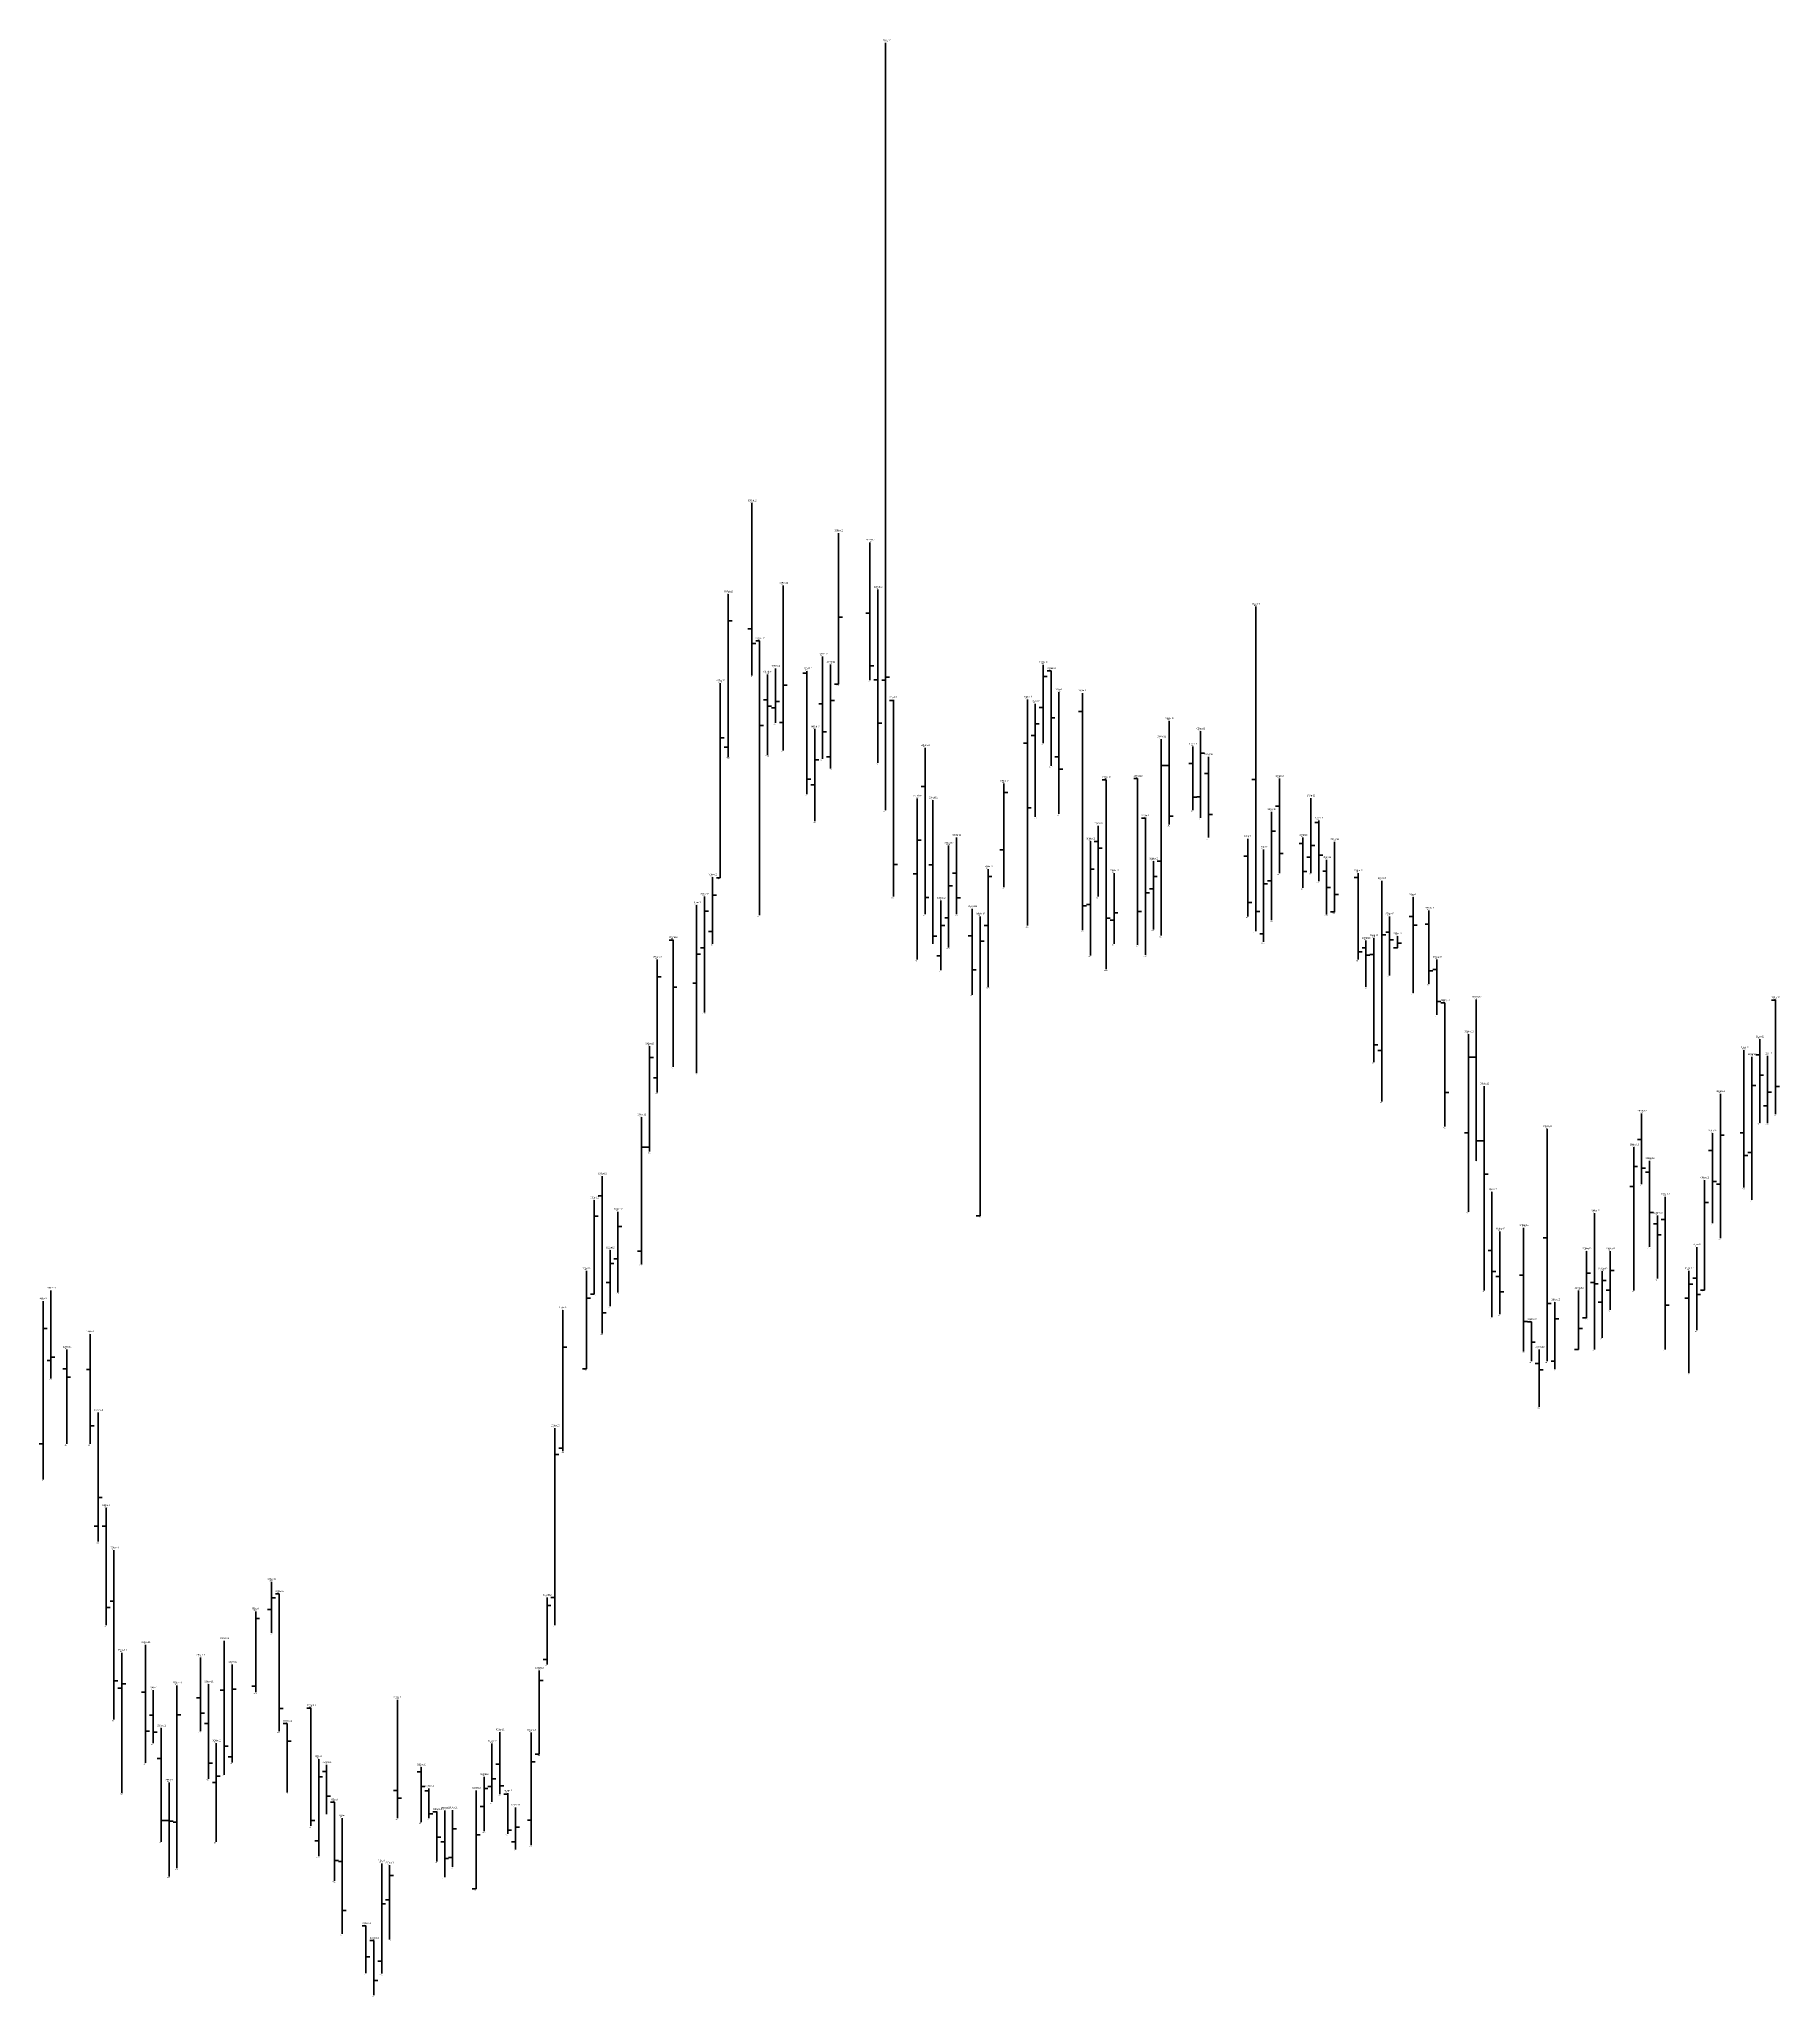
# Model space of a CAD drawing. Header units: inches. Extents: x 0 to 30000, y -20 to 2443.
# Drawn here: x 13681.5 to 13902.6, y 270.3 to 518.9 of the extents above; entities that cross this region are included whole.
import ezdxf

# ---------------------------------------------------------------- set-up
doc = ezdxf.new("R2010")
doc.units = ezdxf.units.IN
doc.header["$MEASUREMENT"] = 0
for name, color, linetype in [('DATE', 7, 'Continuous'), ('Graph', 7, 'Continuous'), ('Rate', 7, 'Continuous')]:
    doc.layers.add(name, color=color, linetype=linetype)
doc.styles.get("Standard").update_dxf_attribs({"font": 'arial.ttf'})

msp = doc.modelspace()

# ---------------------------------------------------------------- linework, layer by layer
at = {"layer": 'Graph', "color": 3, "lineweight": 35}
for p, q in [((13789, 518.425), (13789, 421)), ((13783, 456.15), (13783, 436.975)), ((13769, 448.4), (13769, 427.775)), ((13776, 449.5), (13776, 428.55)), ((13769, 445.025), (13769.5, 445.025)), ((13783, 445.475), (13783.5, 445.475)), ((13775, 438.975), (13775, 432.075)), ((13782, 439.475), (13782, 426.275)), ((13789, 437.85), (13789.5, 437.85)), ((13809, 439.45), (13809, 429.5)), ((13809, 437.975), (13809.5, 437.975)), ((13768, 437.125), (13768, 412.4)), ((13776, 436.85), (13776.5, 436.85)), ((13783, 436.975), (13782.5, 436.975)), ((13789, 437.5), (13788.5, 437.5)), ((13775, 433.975), (13774.5, 433.975)), ((13775, 434.8), (13775.5, 434.8)), ((13782, 434.925), (13782.5, 434.925)), ((13808, 434.5), (13808, 420.125)), ((13809, 434), (13808.5, 434)), ((13768, 430.15), (13768.5, 430.15)), ((13776, 432.125), (13775.5, 432.125)), ((13780, 431.25), (13780, 419.575)), ((13808, 430.475), (13807.5, 430.475)), ((13808, 431.95), (13808.5, 431.95)), ((13829, 431), (13829, 420)), ((13769, 429), (13768.5, 429)), ((13782, 427.775), (13781.5, 427.775)), ((13824, 430), (13824, 405.05)), ((13829, 428.225), (13829.5, 428.225)), ((13780, 427.375), (13780.5, 427.375)), ((13824, 426.65), (13824.5, 426.65)), ((13780, 424.2), (13779.5, 424.2)), ((13804, 424.35), (13804, 411.2)), ((13804, 423.225), (13804.5, 423.225)), ((13829, 422.675), (13828.5, 422.675)), ((13793, 422.475), (13793, 402)), ((13838, 420.775), (13838, 407.025)), ((13843, 422.5), (13843, 413)), ((13838, 418.325), (13838.5, 418.325)), ((13793, 417.175), (13793.5, 417.175)), ((13797, 416.475), (13797, 403.55)), ((13804, 415.95), (13803.5, 415.95)), ((13815, 417.05), (13815, 402.525)), ((13837, 416), (13837, 404.25)), ((13843, 416.5), (13843.5, 416.5)), ((13846, 416.95), (13846, 408.05)), ((13793, 412.9), (13792.5, 412.9)), ((13802, 413.5), (13802, 398.525)), ((13815, 413.475), (13815.5, 413.475)), ((13818, 413), (13818, 404)), ((13823, 414.5), (13823, 405.85)), ((13824, 414.5), (13823.5, 414.5)), ((13843, 415.025), (13842.5, 415.025)), ((13767, 412.475), (13767, 404)), ((13767, 410.175), (13767.5, 410.175)), ((13768, 412.4), (13767.5, 412.4)), ((13797, 411.375), (13797.5, 411.375)), ((13802, 412.575), (13802.5, 412.575)), ((13823, 411), (13822.5, 411)), ((13823, 412.55), (13823.5, 412.55)), ((13837, 411.625), (13837.5, 411.625)), ((13838, 412.025), (13837.5, 412.025)), ((13846, 410.275), (13846.5, 410.275)), ((13852, 412), (13852, 384)), ((13765, 408.925), (13765, 387.6)), ((13766, 410), (13766, 395.3)), ((13766, 408.15), (13766.5, 408.15)), ((13796, 409.5), (13796, 400.675)), ((13815, 409), (13814.5, 409)), ((13818, 407.95), (13818.5, 407.95)), ((13846, 408.075), (13845.5, 408.075)), ((13767, 405.575), (13766.5, 405.575)), ((13796, 406.325), (13796.5, 406.325)), ((13797, 407.325), (13796.5, 407.325)), ((13801, 407.5), (13801, 369.475)), ((13802, 406.325), (13801.5, 406.325)), ((13818, 407), (13817.5, 407)), ((13837, 405.275), (13836.5, 405.275)), ((13766, 403.5), (13765.5, 403.5)), ((13801, 404.35), (13801.5, 404.35)), ((13852, 405.15), (13852.5, 405.15)), ((13854, 403.5), (13853.5, 403.5)), ((13854, 405), (13854, 403.5)), ((13854, 404.1), (13854.5, 404.1)), ((13760, 402), (13760, 385.15)), ((13765, 402.7), (13765.5, 402.7)), ((13796, 402.475), (13795.5, 402.475)), ((13760, 399.8), (13760.5, 399.8)), ((13765, 399), (13764.5, 399)), ((13759, 391), (13759, 377.625)), ((13852, 390.475), (13851.5, 390.475)), ((13863, 392.525), (13863, 370)), ((13759, 389.575), (13759.5, 389.575)), ((13863, 389.625), (13863.5, 389.625)), ((13899, 389.65), (13899, 371.5)), ((13901, 389.8), (13901, 381.25)), ((13760, 387), (13759.5, 387)), ((13899, 386.025), (13899.5, 386.025)), ((13895, 384.95), (13895, 366.625)), ((13901, 383.425), (13900.5, 383.425)), ((13901, 385.175), (13901.5, 385.175)), ((13758, 382), (13758, 363.35)), ((13758, 378.2), (13758.5, 378.2)), ((13759, 378.2), (13758.5, 378.2)), ((13863, 380), (13862.5, 380)), ((13884, 378.175), (13884, 360)), ((13895, 379.725), (13895.5, 379.725)), ((13884, 375.75), (13884.5, 375.75)), ((13899, 377.525), (13898.5, 377.525)), ((13884, 373.175), (13883.5, 373.175)), ((13893, 374), (13893, 360.05)), ((13895, 373.475), (13894.5, 373.475)), ((13752, 371.45), (13752, 359.525)), ((13893, 371.15), (13893.5, 371.15)), ((13752, 369.45), (13752.5, 369.45)), ((13755, 370), (13755, 359.75)), ((13755, 368.125), (13755.5, 368.125)), ((13801, 369.475), (13800.5, 369.475)), ((13754, 365.1), (13754, 358)), ((13754, 363.4), (13754.5, 363.4)), ((13755, 364), (13754.5, 364)), ((13758, 365), (13757.5, 365)), ((13878, 365), (13878, 356.525)), ((13881, 365), (13881, 357.55)), ((13751, 362.5), (13751, 350.05)), ((13754, 361), (13753.5, 361)), ((13878, 362.2), (13878.5, 362.2)), ((13880, 362.425), (13880, 354)), ((13880, 361.25), (13880.5, 361.25)), ((13881, 362.55), (13881.5, 362.55)), ((13891, 362.5), (13891, 349.5)), ((13891, 360.8), (13891.5, 360.8)), ((13682, 358.65), (13682, 336)), ((13683, 360), (13683, 348.825)), ((13751, 359.025), (13751.5, 359.025)), ((13752, 359.525), (13751.5, 359.525)), ((13874, 358.5), (13874, 350)), ((13877, 359.975), (13877, 352.5)), ((13880, 358.5), (13879.5, 358.5)), ((13881, 360.025), (13880.5, 360.025)), ((13891, 359.025), (13890.5, 359.025)), ((13893, 360.05), (13892.5, 360.05)), ((13748, 357.5), (13748, 339.575)), ((13874, 356.4), (13874.5, 356.4)), ((13878, 356.525), (13877.5, 356.525)), ((13682, 355.15), (13682.5, 355.15)), ((13877, 355.15), (13877.5, 355.15)), ((13683, 351.1), (13682.5, 351.1)), ((13683, 351.525), (13683.5, 351.525)), ((13748, 352.8), (13748.5, 352.8)), ((13874, 351), (13873.5, 351)), ((13877, 352.5), (13876.5, 352.5)), ((13751, 350.05), (13750.5, 350.05)), ((13689, 344.5), (13689, 328.1)), ((13747, 342.5), (13747, 317.5)), ((13682, 340.5), (13681.5, 340.5)), ((13747, 339.15), (13747.5, 339.15)), ((13748, 339.95), (13747.5, 339.95)), ((13689, 333.7), (13689.5, 333.7)), ((13689, 330.05), (13688.5, 330.05)), ((13711, 322.975), (13711, 316.525)), ((13711, 320.975), (13711.5, 320.975)), ((13746, 321), (13746, 312.5)), ((13747, 321), (13746.5, 321)), ((13709, 319.25), (13709, 308.975)), ((13709, 318.325), (13709.5, 318.325)), ((13711, 319.475), (13710.5, 319.475)), ((13746, 319.975), (13746.5, 319.975)), ((13692, 314), (13692, 296.225)), ((13706, 312.5), (13706, 300.05)), ((13745, 311.725), (13745, 301.1)), ((13746, 313.125), (13745.5, 313.125)), ((13692, 309.475), (13691.5, 309.475)), ((13692, 310.05), (13692.5, 310.05)), ((13699, 309.85), (13699, 286.625)), ((13706, 309.375), (13706.5, 309.375)), ((13709, 309.75), (13708.5, 309.75)), ((13745, 310.475), (13745.5, 310.475)), ((13699, 306.1), (13699.5, 306.1)), ((13744, 303.85), (13744, 289.55)), ((13704, 302.5), (13704, 290)), ((13739, 302.45), (13739, 295.05)), ((13745, 301.1), (13744.5, 301.1)), ((13704, 298.325), (13704.5, 298.325)), ((13706, 300.775), (13705.5, 300.775)), ((13717, 300.5), (13717, 288.175)), ((13744, 300.15), (13744.5, 300.15)), ((13704, 297.5), (13703.5, 297.5)), ((13717, 298.25), (13717.5, 298.25)), ((13737, 296.5), (13737, 284)), ((13738, 298.225), (13738, 291.325)), ((13738, 296.75), (13738.5, 296.75)), ((13739, 297), (13738.5, 297)), ((13739, 298), (13739.5, 298)), ((13734, 294), (13734, 286.8)), ((13738, 294.475), (13737.5, 294.475)), ((13742, 294.35), (13742, 289)), ((13699, 292.5), (13698.5, 292.5)), ((13734, 291.65), (13734.5, 291.65)), ((13737, 290.85), (13737.5, 290.85)), ((13742, 291.825), (13742.5, 291.825)), ((13744, 292.75), (13743.5, 292.75)), ((13717, 290.1), (13716.5, 290.1)), ((13742, 290), (13741.5, 290)), ((13725, 287.25), (13725, 273.25)), ((13726, 287), (13726, 277.575)), ((13734, 288), (13733.5, 288)), ((13726, 285.7), (13726.5, 285.7)), ((13737, 284), (13736.5, 284)), ((13725, 282.125), (13725.5, 282.125)), ((13726, 282.6), (13725.5, 282.6)), ((13725, 274.825), (13724.5, 274.825))]:
    msp.add_line(p, q, dxfattribs=at)
at = {"layer": 'Graph', "color": 1, "lineweight": 35}
for p, q in [((13772, 459.95), (13772, 438.075)), ((13787, 454.975), (13787, 437.5)), ((13788, 449), (13788, 427)), ((13787, 446), (13786.5, 446)), ((13836, 446.825), (13836, 405.625)), ((13772, 444), (13771.5, 444)), ((13773, 442.5), (13772.5, 442.5)), ((13773, 442.5), (13773, 407.65)), ((13772, 442.15), (13772.5, 442.15)), ((13781, 440.5), (13781, 427.5)), ((13774, 438.225), (13774, 428.025)), ((13779, 438.375), (13778.5, 438.375)), ((13779, 438.65), (13779, 423)), ((13787, 439.3), (13787.5, 439.3)), ((13788, 437.525), (13787.5, 437.525)), ((13810, 438.675), (13809.5, 438.675)), ((13810, 438.675), (13810, 426.625)), ((13807, 435.05), (13807, 406.325)), ((13811, 435.975), (13811, 420.5)), ((13814, 435.85), (13814, 405.75)), ((13774, 434.975), (13773.5, 434.975)), ((13774, 434.2), (13774.5, 434.2)), ((13781, 434.475), (13780.5, 434.475)), ((13790, 434.9), (13789.5, 434.9)), ((13790, 435), (13790, 410)), ((13810, 432.7), (13810.5, 432.7)), ((13814, 433.5), (13813.5, 433.5)), ((13773, 431.725), (13773.5, 431.725)), ((13781, 430.95), (13781.5, 430.95)), ((13788, 432.025), (13788.5, 432.025)), ((13825, 432.3), (13825, 419.15)), ((13794, 428.9), (13794, 407.775)), ((13807, 429.475), (13806.5, 429.475)), ((13811, 427.75), (13810.5, 427.75)), ((13828, 429.075), (13828, 421)), ((13830, 427.75), (13830, 417.5)), ((13811, 426.175), (13811.5, 426.175)), ((13825, 426.65), (13824.5, 426.65)), ((13828, 426.925), (13827.5, 426.925)), ((13830, 425.625), (13829.5, 425.625)), ((13779, 424.9), (13779.5, 424.9)), ((13794, 424), (13793.5, 424)), ((13817, 424.85), (13816.5, 424.85)), ((13817, 424.85), (13817, 400.775)), ((13821, 425), (13820.5, 425)), ((13821, 425), (13821, 403.875)), ((13828, 422.625), (13828.5, 422.625)), ((13836, 424.875), (13835.5, 424.875)), ((13839, 425), (13839, 413)), ((13795, 422.25), (13795, 404)), ((13807, 421.3), (13807.5, 421.3)), ((13825, 420.225), (13825.5, 420.225)), ((13830, 420.45), (13830.5, 420.45)), ((13839, 421.5), (13838.5, 421.5)), ((13816, 419), (13816, 410)), ((13822, 419.975), (13821.5, 419.975)), ((13822, 419.975), (13822, 402.6)), ((13844, 419.425), (13843.5, 419.425)), ((13844, 419.675), (13844, 411.975)), ((13798, 417.5), (13798, 407.775)), ((13816, 417), (13815.5, 417)), ((13816, 416.15), (13816.5, 416.15)), ((13835, 417.35), (13835, 407.5)), ((13839, 415.5), (13839.5, 415.5)), ((13842, 416.75), (13841.5, 416.75)), ((13842, 417.5), (13842, 411.125)), ((13844, 415.25), (13844.5, 415.25)), ((13790, 414.1), (13790.5, 414.1)), ((13795, 414.05), (13794.5, 414.05)), ((13798, 412.975), (13797.5, 412.975)), ((13835, 415.125), (13834.5, 415.125)), ((13842, 413.175), (13842.5, 413.175)), ((13845, 413.25), (13844.5, 413.25)), ((13845, 414.675), (13845, 407.75)), ((13849, 413), (13849, 402)), ((13822, 410.5), (13822.5, 410.5)), ((13845, 411.15), (13845.5, 411.15)), ((13849, 412.45), (13848.5, 412.45)), ((13794, 409.9), (13794.5, 409.9)), ((13798, 409.85), (13798.5, 409.85)), ((13800, 408.45), (13800, 397.55)), ((13814, 408.85), (13814.5, 408.85)), ((13821, 408.1), (13821.5, 408.1)), ((13835, 409.25), (13835.5, 409.25)), ((13836, 408.125), (13836.5, 408.125)), ((13856, 409.95), (13856, 397.8)), ((13858, 408.25), (13858, 398.95)), ((13817, 407.25), (13817.5, 407.25)), ((13853, 405.5), (13852.5, 405.5)), ((13853, 407.5), (13853, 400)), ((13856, 407.475), (13855.5, 407.475)), ((13856, 406.4), (13856.5, 406.4)), ((13858, 406.525), (13857.5, 406.525)), ((13762, 404.475), (13761.5, 404.475)), ((13762, 404.5), (13762, 388.4)), ((13795, 405), (13795.5, 405)), ((13800, 405.025), (13799.5, 405.025)), ((13849, 402.975), (13849.5, 402.975)), ((13850, 403.5), (13849.5, 403.5)), ((13850, 404.425), (13850, 398.55)), ((13851, 404.75), (13851, 389)), ((13853, 404.5), (13853.5, 404.5)), ((13800, 400.725), (13800.5, 400.725)), ((13850, 402.55), (13850.5, 402.55)), ((13851, 402.65), (13850.5, 402.65)), ((13858, 400.6), (13858.5, 400.6)), ((13859, 400.75), (13858.5, 400.75)), ((13859, 402), (13859, 395)), ((13762, 398.525), (13762.5, 398.525)), ((13859, 396.675), (13859.5, 396.675)), ((13860, 396.5), (13859.5, 396.5)), ((13860, 396.5), (13860, 380.8)), ((13864, 396.95), (13864, 376.45)), ((13902, 396.875), (13901.5, 396.875)), ((13902, 396.875), (13902, 382.375)), ((13851, 391.175), (13851.5, 391.175)), ((13898, 390.525), (13898, 373.05)), ((13900, 391.9), (13900, 381.3)), ((13864, 389.625), (13863.5, 389.625)), ((13900, 389.9), (13899.5, 389.9)), ((13865, 385.925), (13865, 360)), ((13900, 387.35), (13900.5, 387.35)), ((13902, 385.875), (13902.5, 385.875)), ((13860, 385.15), (13860.5, 385.15)), ((13873, 380.5), (13873, 351)), ((13885, 382.475), (13885, 373.5)), ((13864, 379), (13864.5, 379)), ((13865, 379), (13864.5, 379)), ((13885, 379.175), (13884.5, 379.175)), ((13894, 379.975), (13894, 368.55)), ((13898, 380), (13897.5, 380)), ((13885, 375.525), (13885.5, 375.525)), ((13886, 376.45), (13886, 365.525)), ((13894, 377.75), (13893.5, 377.75)), ((13898, 377.15), (13898.5, 377.15)), ((13753, 374.5), (13753, 354.55)), ((13865, 374.75), (13865.5, 374.75)), ((13886, 375), (13885.5, 375)), ((13894, 373.85), (13894.5, 373.85)), ((13753, 372), (13752.5, 372)), ((13866, 372.5), (13866, 356.6)), ((13888, 371.9), (13888, 352.5)), ((13870, 367.95), (13870, 352.25)), ((13879, 369.825), (13879, 352.5)), ((13886, 369.9), (13886.5, 369.9)), ((13887, 368.45), (13886.5, 368.45)), ((13887, 369.5), (13887, 361.5)), ((13888, 369), (13887.5, 369)), ((13867, 367.5), (13867, 357)), ((13873, 366.675), (13872.5, 366.675)), ((13887, 367.075), (13887.5, 367.075)), ((13892, 365.5), (13892, 354.95)), ((13866, 365.05), (13865.5, 365.05)), ((13866, 362.4), (13866.5, 362.4)), ((13867, 361.75), (13866.5, 361.75)), ((13870, 361.95), (13869.5, 361.95)), ((13879, 361), (13878.5, 361)), ((13879, 360.825), (13879.5, 360.825)), ((13892, 361.55), (13891.5, 361.55)), ((13867, 359.825), (13867.5, 359.825)), ((13873, 358.35), (13873.5, 358.35)), ((13888, 358.125), (13888.5, 358.125)), ((13892, 359.5), (13892.5, 359.5)), ((13753, 357.15), (13753.5, 357.15)), ((13870, 356.05), (13870.5, 356.05)), ((13871, 356), (13870.5, 356)), ((13871, 356), (13871, 351)), ((13688, 354.45), (13688, 340.5)), ((13871, 353.45), (13871.5, 353.45)), ((13685, 352.5), (13685, 340.5)), ((13872, 350.725), (13871.5, 350.725)), ((13872, 352.5), (13872, 345.2)), ((13685, 350.025), (13684.5, 350.025)), ((13685, 349), (13685.5, 349)), ((13688, 349.975), (13687.5, 349.975)), ((13872, 349.9), (13872.5, 349.9)), ((13688, 342.825), (13688.5, 342.825)), ((13690, 332.375), (13690, 317.5)), ((13690, 330.05), (13689.5, 330.05)), ((13691, 327), (13691, 305.5)), ((13712, 321.475), (13711.5, 321.475)), ((13712, 321.475), (13712, 304.05)), ((13690, 319.725), (13690.5, 319.725)), ((13691, 320.55), (13690.5, 320.55)), ((13695, 315), (13695, 300)), ((13702, 313.4), (13702, 304.05)), ((13705, 315.5), (13705, 298.5)), ((13691, 310.425), (13691.5, 310.425)), ((13695, 309), (13694.5, 309)), ((13696, 309.25), (13696, 302.5)), ((13702, 308.25), (13701.5, 308.25)), ((13703, 310), (13703, 298)), ((13705, 309.25), (13704.5, 309.25)), ((13696, 306.075), (13695.5, 306.075)), ((13702, 306.3), (13702.5, 306.3)), ((13712, 306.925), (13712.5, 306.925)), ((13716, 306.975), (13715.5, 306.975)), ((13716, 306.975), (13716, 292)), ((13727, 308.025), (13727, 293)), ((13695, 304.05), (13695.5, 304.05)), ((13696, 303.925), (13696.5, 303.925)), ((13697, 304.4), (13697, 290)), ((13703, 305), (13702.5, 305)), ((13713, 305), (13712.5, 305)), ((13713, 305), (13713, 296.25)), ((13740, 303.9), (13740, 296.025)), ((13705, 302.15), (13705.5, 302.15)), ((13713, 302.775), (13713.5, 302.775)), ((13697, 300.55), (13696.5, 300.55)), ((13703, 299.95), (13703.5, 299.95)), ((13718, 298.9), (13717.5, 298.9)), ((13718, 299.75), (13718, 293.5)), ((13730, 298.85), (13729.5, 298.85)), ((13730, 299.45), (13730, 292.5)), ((13740, 299.825), (13739.5, 299.825)), ((13698, 297.525), (13698, 285.6)), ((13727, 296.5), (13726.5, 296.5)), ((13730, 297), (13730.5, 297)), ((13731, 296.475), (13730.5, 296.475)), ((13731, 296.75), (13731, 293)), ((13740, 297.1), (13740.5, 297.1)), ((13741, 296.05), (13740.5, 296.05)), ((13741, 296.175), (13741, 291)), ((13718, 295.775), (13718.5, 295.775)), ((13719, 295), (13718.5, 295)), ((13719, 295), (13719, 285.05)), ((13727, 295.525), (13727.5, 295.525)), ((13731, 293.525), (13731.5, 293.525)), ((13732, 293.775), (13731.5, 293.775)), ((13732, 293.775), (13732, 287.5)), ((13733, 293.95), (13733, 285.5)), ((13697, 292.675), (13697.5, 292.675)), ((13698, 292.675), (13697.5, 292.675)), ((13698, 292.6), (13698.5, 292.6)), ((13716, 292.7), (13716.5, 292.7)), ((13720, 293), (13720, 278.3)), ((13741, 291.475), (13741.5, 291.475)), ((13732, 290.575), (13732.5, 290.575)), ((13733, 289.975), (13732.5, 289.975)), ((13719, 287.6), (13719.5, 287.6)), ((13720, 287.5), (13719.5, 287.5)), ((13733, 287.85), (13733.5, 287.85)), ((13720, 281.275), (13720.5, 281.275)), ((13723, 279.3), (13722.5, 279.3)), ((13723, 279.3), (13723, 273.3)), ((13724, 277.45), (13723.5, 277.45)), ((13724, 277.45), (13724, 270.5)), ((13723, 275.4), (13723.5, 275.4)), ((13724, 272.375), (13724.5, 272.375))]:
    msp.add_line(p, q, dxfattribs=at)

# ---------------------------------------------------------------- texts
at = {"layer": 'DATE'}
for s, p in [('23Feb12', (13788.5, 518.675)), ('06Feb12', (13771.5, 460.2)), ('17Feb12', (13782.5, 456.4)), ('21Feb12', (13786.5, 455.225)), ('10Feb12', (13775.5, 449.75)), ('03Feb12', (13768.5, 448.65)), ('22Feb12', (13787.5, 449.25)), ('10Apr12', (13835.5, 447.075)), ('07Feb12', (13772.5, 442.75)), ('15Feb12', (13780.5, 440.75)), ('02Feb12', (13767.5, 437.375)), ('08Feb12', (13773.5, 438.475)), ('09Feb12', (13774.5, 439.225)), ('13Feb12', (13778.5, 438.9)), ('16Feb12', (13781.5, 439.725)), ('14Mar12', (13808.5, 439.7)), ('15Mar12', (13809.5, 438.925)), ('24Feb12', (13789.5, 435.25)), ('12Mar12', (13806.5, 435.3)), ('16Mar12', (13810.5, 436.225)), ('19Mar12', (13813.5, 436.1)), ('13Mar12', (13807.5, 434.75)), ('30Mar12', (13824.5, 432.55)), ('14Feb12', (13779.5, 431.5)), ('29Mar12', (13823.5, 430.25)), ('03Apr12', (13828.5, 431.25)), ('28Feb12', (13793.5, 429.15)), ('02Apr12', (13827.5, 429.325)), ('04Apr12', (13829.5, 428)), ('22Mar12', (13816.5, 425.1)), ('26Mar12', (13820.5, 425.25)), ('13Apr12', (13838.5, 425.25)), ('27Feb12', (13792.5, 422.725)), ('29Feb12', (13794.5, 422.5)), ('09Mar12', (13803.5, 424.6)), ('17Apr12', (13842.5, 422.75)), ('27Mar12', (13821.5, 420.225)), ('12Apr12', (13837.5, 421.025)), ('18Apr12', (13843.5, 419.925)), ('03Mar12', (13797.5, 417.75)), ('21Mar12', (13815.5, 419.25)), ('09Apr12', (13834.5, 417.6)), ('16Apr12', (13841.5, 417.75)), ('02Mar12', (13796.5, 416.725)), ('20Mar12', (13814.5, 417.3)), ('11Apr12', (13836.5, 416.25)), ('20Apr12', (13845.5, 417.2)), ('01Feb12', (13766.5, 412.725)), ('07Mar12', (13801.5, 413.75)), ('23Mar12', (13817.5, 413.25)), ('28Mar12', (13822.5, 414.75)), ('19Apr12', (13844.5, 414.925)), ('23Apr12', (13848.5, 413.25)), ('31Jan12', (13765.5, 410.25)), ('26Apr12', (13851.5, 412.25)), ('30Apr12', (13855.5, 410.2)), ('30Jan12', (13764.5, 409.175)), ('01Mar12', (13795.5, 409.75)), ('05Mar12', (13799.5, 408.7)), ('06Mar12', (13800.5, 407.75)), ('27Apr12', (13852.5, 407.75)), ('02May12', (13857.5, 408.5)), ('25Apr12', (13850.5, 405)), ('28Apr12', (13853.5, 405.25)), ('27Jan12', (13761.5, 404.75)), ('24Apr12', (13849.5, 404.675)), ('25Jan12', (13759.5, 402.25)), ('03May12', (13858.5, 402.25)), ('04May12', (13859.5, 396.75)), ('08May12', (13863.5, 397.2)), ('15Jun12', (13901.5, 397.125)), ('07May12', (13862.5, 392.775)), ('24Jan12', (13758.5, 391.25)), ('11Jun12', (13897.5, 390.775)), ('13Jun12', (13899.5, 392.15)), ('12Jun12', (13898.5, 389.9)), ('14Jun12', (13900.5, 390.05)), ('09May12', (13864.5, 386.175)), ('08Jun12', (13894.5, 385.2)), ('29May12', (13884.5, 382.725)), ('23Jan12', (13757.5, 382.25)), ('17May12', (13872.5, 380.75)), ('07Jun12', (13893.5, 380.225)), ('28May12', (13883.5, 378.425)), ('30May12', (13885.5, 376.7)), ('18Jan12', (13752.5, 374.75)), ('10May12', (13865.5, 372.75)), ('06Jun12', (13892.5, 374.25)), ('17Jan12', (13751.5, 371.7)), ('20Jan12', (13754.5, 370.25)), ('01Jun12', (13887.5, 372.15)), ('11May12', (13866.5, 367.75)), ('14May12', (13869.5, 368.2)), ('23May12', (13878.5, 370.075)), ('31May12', (13886.5, 369.75)), ('19Jan12', (13753.5, 365.35)), ('22May12', (13877.5, 365.25)), ('25May12', (13880.5, 365.25)), ('05Jun12', (13891.5, 365.75)), ('16Jan12', (13750.5, 362.75)), ('04Jun12', (13890.5, 362.75)), ('09Nov11', (13682.5, 360.25)), ('24May12', (13879.5, 362.675)), ('08Nov11', (13681.5, 358.9)), ('18May12', (13873.5, 358.75)), ('21May12', (13876.5, 360.225)), ('13Jan12', (13747.5, 357.75)), ('15May12', (13870.5, 356.25)), ('14Nov11', (13687.5, 354.7)), ('11Nov11', (13684.5, 352.75)), ('16May12', (13871.5, 352.75)), ('15Nov11', (13688.5, 344.75)), ('12Jan12', (13746.5, 342.75)), ('16Nov11', (13689.5, 332.625)), ('17Nov11', (13690.5, 327.25)), ('07Dec11', (13710.5, 323.225)), ('08Dec11', (13711.5, 321.725)), ('11Jan12', (13745.5, 321.25)), ('05Dec11', (13708.5, 319.5)), ('01Dec11', (13704.5, 315.75)), ('18Nov11', (13691.5, 314.25)), ('21Nov11', (13694.5, 315.25)), ('28Nov11', (13701.5, 313.65)), ('02Dec11', (13705.5, 312.75)), ('10Jan12', (13744.5, 311.975)), ('22Nov11', (13695.5, 309.5)), ('25Nov11', (13698.5, 310.1)), ('29Nov11', (13702.5, 310.25)), ('23Dec11', (13726.5, 308.275)), ('12Dec11', (13715.5, 307.225)), ('23Nov11', (13696.5, 304.65)), ('09Dec11', (13712.5, 305.25)), ('05Jan12', (13739.5, 304.15)), ('09Jan12', (13743.5, 304.1)), ('30Nov11', (13703.5, 302.75)), ('13Dec11', (13716.5, 300.75)), ('04Jan12', (13738.5, 302.7)), ('14Dec11', (13717.5, 300)), ('26Dec11', (13729.5, 299.7)), ('03Jan12', (13737.5, 298.475)), ('24Nov11', (13697.5, 297.775)), ('27Dec11', (13730.5, 297)), ('02Jan12', (13736.5, 296.75)), ('06Jan12', (13740.5, 296.425)), ('15Dec11', (13718.5, 295.25)), ('16Dec11', (13719.5, 293.25)), ('28Dec11', (13731.5, 294.025)), ('29Dec11', (13732.5, 294.2)), ('30Dec11', (13733.5, 294.25)), ('07Jan12', (13741.5, 294.6)), ('21Dec11', (13724.5, 287.5)), ('22Dec11', (13725.5, 287.25)), ('19Dec11', (13722.5, 279.55)), ('20Dec11', (13723.5, 277.7))]:
    msp.add_text(s, height=0.2, dxfattribs=at).set_placement(p)
at = {"layer": 'Rate'}
for s, p in [('1036.85', (13788.75, 518.525)), ('919.9', (13771.75, 460.05)), ('912.3', (13782.75, 456.25)), ('909.95', (13786.75, 455.075)), ('896.8', (13768.75, 448.5)), ('899', (13775.75, 449.6)), ('898', (13787.75, 449.1)), ('893.65', (13835.75, 446.925)), ('885', (13772.75, 442.6)), ('881', (13780.75, 440.6)), ('876.15', (13771.75, 437.875)), ('876.45', (13773.75, 438.325)), ('877.95', (13774.75, 439.075)), ('877.3', (13778.75, 438.75)), ('878.95', (13781.75, 439.575)), ('878.9', (13808.75, 439.55)), ('877.35', (13809.75, 438.775)), ('874.25', (13767.75, 437.225)), ('873.95', (13782.75, 436.775)), ('875', (13786.75, 437.3)), ('870', (13789.75, 435.1)), ('870.1', (13806.75, 435.15)), ('871.95', (13810.75, 436.075)), ('871.7', (13813.75, 435.95)), ('869', (13807.75, 434.6)), ('864.15', (13774.75, 431.875)), ('862.5', (13779.75, 431.35)), ('860', (13823.75, 430.1)), ('864.6', (13824.75, 432.4)), ('862', (13828.75, 431.1)), ('855.55', (13768.75, 427.575)), ('856.05', (13773.75, 427.825)), ('857.1', (13775.75, 428.35)), ('857.8', (13793.75, 429)), ('859', (13808.75, 429.3)), ('858.15', (13827.75, 429.175)), ('855.5', (13829.75, 427.85)), ('855', (13780.75, 427.3)), ('852.55', (13781.75, 426.075)), ('854', (13787.75, 426.8)), ('853.25', (13809.75, 426.425)), ('850', (13820.75, 425.1)), ('850', (13838.75, 425.1)), ('846', (13778.75, 422.8)), ('844.95', (13792.75, 422.575)), ('848.7', (13803.75, 424.45)), ('849.7', (13816.75, 424.95)), ('845', (13842.75, 422.6)), ('842', (13788.75, 420.8)), ('844.5', (13794.75, 422.35)), ('841', (13810.75, 420.3)), ('839.95', (13821.75, 420.075)), ('842', (13827.75, 420.8)), ('841.55', (13837.75, 420.875)), ('839.15', (13779.75, 419.375)), ('835', (13797.75, 417.6)), ('840.25', (13807.75, 419.925)), ('838', (13815.75, 419.1)), ('838.3', (13824.75, 418.95)), ('840', (13828.75, 419.8)), ('835', (13841.75, 417.6)), ('839.35', (13843.75, 419.775)), ('832.95', (13796.75, 416.575)), ('834.1', (13814.75, 417.15)), ('835', (13829.75, 417.3)), ('834.7', (13834.75, 417.45)), ('832', (13836.75, 416.1)), ('833.9', (13845.75, 417.05)), ('824.95', (13766.75, 412.575)), ('827', (13801.75, 413.6)), ('826', (13817.75, 413.1)), ('829', (13822.75, 414.6)), ('826', (13838.75, 412.8)), ('826', (13842.75, 412.8)), ('829.35', (13844.75, 414.775)), ('826', (13848.75, 413.1)), ('820', (13765.75, 410.1)), ('824.8', (13767.75, 412.2)), ('822.4', (13803.75, 411)), ('822.25', (13841.75, 410.925)), ('823.95', (13843.75, 411.775)), ('824', (13851.75, 412.1)), ('817.85', (13764.75, 409.025)), ('820', (13789.75, 409.8)), ('819', (13795.75, 409.6)), ('816.9', (13799.75, 408.55)), ('815', (13800.75, 407.6)), ('820', (13815.75, 409.8)), ('816.1', (13845.75, 407.85)), ('815', (13852.75, 407.6)), ('819.9', (13855.75, 410.05)), ('816.5', (13857.75, 408.35)), ('815.3', (13772.75, 407.45)), ('815.55', (13793.75, 407.575)), ('815.55', (13797.75, 407.575)), ('812.65', (13806.75, 406.125)), ('811.5', (13813.75, 405.55)), ('811.7', (13822.75, 405.65)), ('815', (13834.75, 407.3)), ('811.25', (13835.75, 405.425)), ('814.05', (13837.75, 406.825)), ('815.5', (13844.75, 407.55)), ('810', (13853.75, 405.1)), ('809', (13761.75, 404.6)), ('808', (13766.75, 403.8)), ('808', (13794.75, 403.8)), ('807.1', (13796.75, 403.35)), ('808', (13817.75, 403.8)), ('807.75', (13820.75, 403.675)), ('810.1', (13823.75, 404.85)), ('808.5', (13836.75, 404.05)), ('808.85', (13849.75, 404.525)), ('809.5', (13850.75, 404.85)), ('807', (13853.75, 403.3)), ('804', (13759.75, 402.1)), ('804', (13792.75, 401.8)), ('801.35', (13795.75, 400.475)), ('805.05', (13814.75, 402.325)), ('801.55', (13816.75, 400.575)), ('805.2', (13821.75, 402.4)), ('804', (13848.75, 401.8)), ('804', (13858.75, 402.1)), ('797.05', (13801.75, 398.325)), ('797.1', (13849.75, 398.35)), ('800', (13852.75, 399.8)), ('797.9', (13857.75, 398.75)), ('795.1', (13799.75, 397.35)), ('795.6', (13855.75, 397.6)), ('793', (13859.75, 396.6)), ('793.9', (13863.75, 397.05)), ('793.75', (13901.75, 396.975)), ('790.6', (13765.75, 395.1)), ('790', (13858.75, 394.8)), ('782', (13758.75, 391.1)), ('785.05', (13862.75, 392.625)), ('781.05', (13897.75, 390.625)), ('783.8', (13899.75, 392)), ('776.8', (13761.75, 388.2)), ('778', (13850.75, 388.8)), ('779.3', (13898.75, 389.75)), ('779.6', (13900.75, 389.9)), ('775.2', (13764.75, 387.4)), ('771.85', (13864.75, 386.025)), ('770.3', (13759.75, 384.95)), ('768', (13851.75, 383.8)), ('769.9', (13894.75, 385.05)), ('764', (13757.75, 382.1)), ('761.6', (13859.75, 380.6)), ('761', (13872.75, 380.6)), ('764.95', (13884.75, 382.575)), ('762.6', (13899.75, 381.1)), ('762.5', (13900.75, 381.05)), ('764.75', (13901.75, 382.175)), ('756.35', (13883.75, 378.275)), ('759.95', (13893.75, 380.075)), ('755.25', (13758.75, 377.425)), ('752.9', (13863.75, 376.25)), ('752.9', (13885.75, 376.55)), ('749', (13752.75, 374.6)), ('747', (13884.75, 373.3)), ('748', (13892.75, 374.1)), ('746.1', (13897.75, 372.85)), ('742.9', (13751.75, 371.55)), ('745', (13865.75, 372.6)), ('743.8', (13887.75, 372)), ('743', (13898.75, 371.3)), ('740', (13754.75, 370.1)), ('738.95', (13800.75, 369.275)), ('740', (13862.75, 369.8)), ('735.9', (13869.75, 368.05)), ('739.65', (13878.75, 369.925)), ('739', (13886.75, 369.6)), ('737.1', (13893.75, 368.35)), ('735', (13866.75, 367.6)), ('731.05', (13885.75, 365.325)), ('731', (13891.75, 365.6)), ('733.25', (13894.75, 366.425)), ('730.2', (13753.75, 365.2)), ('726.7', (13757.75, 363.15)), ('730', (13877.75, 365.1)), ('730', (13880.75, 365.1)), ('725', (13750.75, 362.6)), ('724.85', (13879.75, 362.525)), ('723', (13886.75, 361.3)), ('725', (13890.75, 362.6)), ('717.3', (13681.75, 358.75)), ('720', (13682.75, 360.1)), ('719.05', (13751.75, 359.325)), ('719.5', (13754.75, 359.55)), ('720', (13864.75, 359.8)), ('717', (13873.75, 358.6)), ('719.95', (13876.75, 360.075)), ('720', (13883.75, 359.8)), ('720.1', (13892.75, 359.85)), ('715', (13747.75, 357.6)), ('716', (13753.75, 357.8)), ('713.2', (13865.75, 356.4)), ('714', (13866.75, 356.8)), ('712', (13870.75, 356.1)), ('713.05', (13877.75, 356.325)), ('715.1', (13880.75, 357.35)), ('708.9', (13687.75, 354.55)), ('709.1', (13752.75, 354.35)), ('708', (13879.75, 353.8)), ('709.9', (13891.75, 354.75)), ('705', (13684.75, 352.6)), ('704.5', (13869.75, 352.05)), ('702', (13870.75, 350.8)), ('705', (13871.75, 352.6)), ('702', (13872.75, 350.8)), ('705', (13876.75, 352.3)), ('705', (13878.75, 352.3)), ('705', (13887.75, 352.3)), ('697.65', (13682.75, 348.625)), ('700.1', (13750.75, 349.85)), ('700', (13873.75, 349.8)), ('699', (13890.75, 349.3)), ('689', (13688.75, 344.6)), ('690.4', (13871.75, 345)), ('685', (13746.75, 342.6)), ('681', (13684.75, 340.3)), ('681', (13687.75, 340.3)), ('679.15', (13747.75, 339.375)), ('672', (13681.75, 335.8)), ('664.75', (13689.75, 332.475)), ('656.2', (13688.75, 327.9)), ('654', (13690.75, 327.1)), ('645.95', (13710.75, 323.075)), ('642.95', (13711.75, 321.575)), ('642', (13745.75, 321.1)), ('638.5', (13708.75, 319.35)), ('635', (13689.75, 317.3)), ('633.05', (13710.75, 316.325)), ('635', (13746.75, 317.3)), ('628', (13691.75, 314.1)), ('630', (13694.75, 315.1)), ('626.8', (13701.75, 313.5)), ('631', (13704.75, 315.6)), ('625', (13705.75, 312.6)), ('623.45', (13744.75, 311.825)), ('625', (13745.75, 312.3)), ('618.5', (13695.75, 309.35)), ('619.7', (13698.75, 309.95)), ('620', (13702.75, 310.1)), ('617.95', (13708.75, 308.775)), ('613.95', (13715.75, 307.075)), ('616.05', (13726.75, 308.125)), ('611', (13690.75, 305.3)), ('608.8', (13696.75, 304.5)), ('608.1', (13701.75, 303.85)), ('608.1', (13711.75, 303.85)), ('610', (13712.75, 305.1)), ('607.8', (13739.75, 304)), ('607.7', (13743.75, 303.95)), ('605', (13695.75, 302.3)), ('605', (13703.75, 302.6)), ('604.9', (13738.75, 302.55)), ('602.2', (13744.75, 300.9)), ('600', (13694.75, 299.8)), ('597', (13704.75, 298.3)), ('600.1', (13705.75, 299.85)), ('601', (13716.75, 300.6)), ('599.5', (13717.75, 299.85)), ('598.9', (13729.75, 299.55)), ('596.45', (13737.75, 298.325)), ('592.45', (13691.75, 296.025)), ('595.05', (13697.75, 297.625)), ('596', (13702.75, 297.8)), ('592.5', (13712.75, 296.05)), ('593.5', (13730.75, 296.85)), ('593', (13736.75, 296.6)), ('592.05', (13739.75, 295.825)), ('592.35', (13740.75, 296.275)), ('587', (13717.75, 293.3)), ('590', (13718.75, 295.1)), ('587.55', (13731.75, 293.875)), ('587.9', (13732.75, 294.05)), ('588', (13733.75, 294.1)), ('590.1', (13738.75, 294.85)), ('588.7', (13741.75, 294.45)), ('584', (13715.75, 291.8)), ('586', (13719.75, 293.1)), ('586', (13726.75, 292.8)), ('585', (13729.75, 292.3)), ('586', (13730.75, 292.8)), ('582.65', (13737.75, 291.125)), ('582', (13740.75, 290.8)), ('580', (13696.75, 289.8)), ('580', (13703.75, 289.8)), ('578', (13741.75, 288.8)), ('579.1', (13743.75, 289.35)), ('573.25', (13698.75, 286.425)), ('576.35', (13716.75, 287.975)), ('574.5', (13724.75, 287.35)), ('574', (13725.75, 287.1)), ('575', (13731.75, 287.3)), ('573.6', (13733.75, 286.6)), ('571.2', (13697.75, 285.4)), ('570.1', (13718.75, 284.85)), ('571', (13732.75, 285.3)), ('568', (13736.75, 283.8)), ('558.6', (13722.75, 279.4)), ('556.6', (13719.75, 278.1)), ('554.9', (13723.75, 277.55)), ('555.15', (13725.75, 277.375)), ('546.6', (13722.75, 273.1)), ('546.5', (13724.75, 273.05)), ('541', (13723.75, 270.3))]:
    msp.add_text(s, height=0.1, dxfattribs=at).set_placement(p)

doc.saveas('drawing.dxf')
